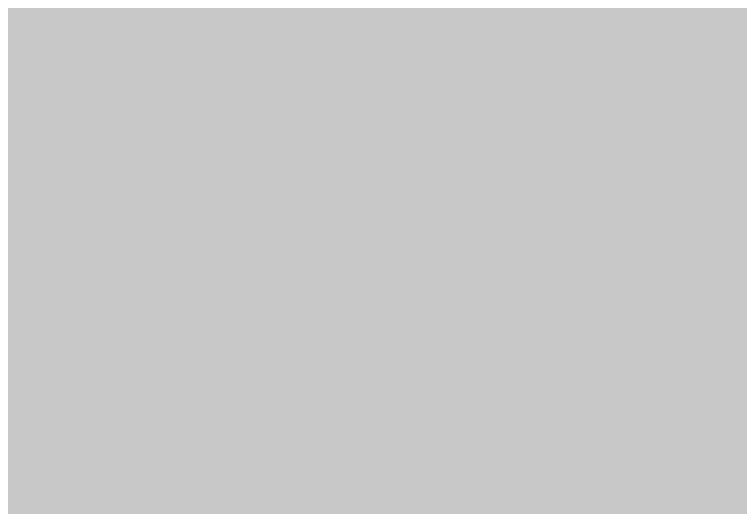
# Model space of a CAD drawing. Header units: inches. Extents: x 490210 to 494591, y -22449 to -22109.
# Drawn here: x 491302.08277 to 491302.0917, y -22398.29665 to -22398.29058 of the extents above; entities that cross this region are included whole.
import ezdxf

# ---------------------------------------------------------------- set-up
doc = ezdxf.new("R2010")
doc.units = ezdxf.units.IN
doc.header["$LTSCALE"] = 20
doc.header["$MEASUREMENT"] = 0
doc.layers.add('dwgmodels.com', color=143, linetype='Continuous')
doc.layers.add('hatch', color=7, linetype='Continuous')

# ---------------------------------------------------------------- blocks, each defined once
blk = doc.blocks.new('*U221')
at = {"layer": 'hatch', "true_color": 0xc7c8ca}
h = blk.add_hatch(color=9, dxfattribs=at)
h.dxf.hatch_style = 1
h.paths.add_polyline_path([(23.7071042, 13.7442737), (-23.7071042, 13.7442737), (-23.7071042, 12.3988527), (23.7071042, 12.3988527)])
h.paths.add_polyline_path([(23.7071042, 15), (-23.7071042, 15), (-23.7071042, 14.1927474), (23.7071042, 14.1927474)])
h.paths.add_polyline_path([(23.7071042, -14.1927474), (-23.7071042, -14.1927474), (-23.7071042, -15), (23.7071042, -15)])
h.paths.add_polyline_path([(23.7071042, -12.3988527), (-23.7071042, -12.3988527), (-23.7071042, -13.7442737), (23.7071042, -13.7442737)])
blk = doc.blocks.new('*U222')
at = {"layer": 'dwgmodels.com', "color": 0, "linetype": 'ByBlock', "lineweight": -2, "transparency": 16777216}
blk.add_blockref('*U221', (94.828417, 0), dxfattribs=at)

msp = doc.modelspace()

# ---------------------------------------------------------------- block references
at = {"layer": 'dwgmodels.com', "color": 7}
msp.add_blockref('*U222', (491183.5646049, -22413.2864122, 6.93), dxfattribs=at)

doc.saveas('drawing.dxf')
